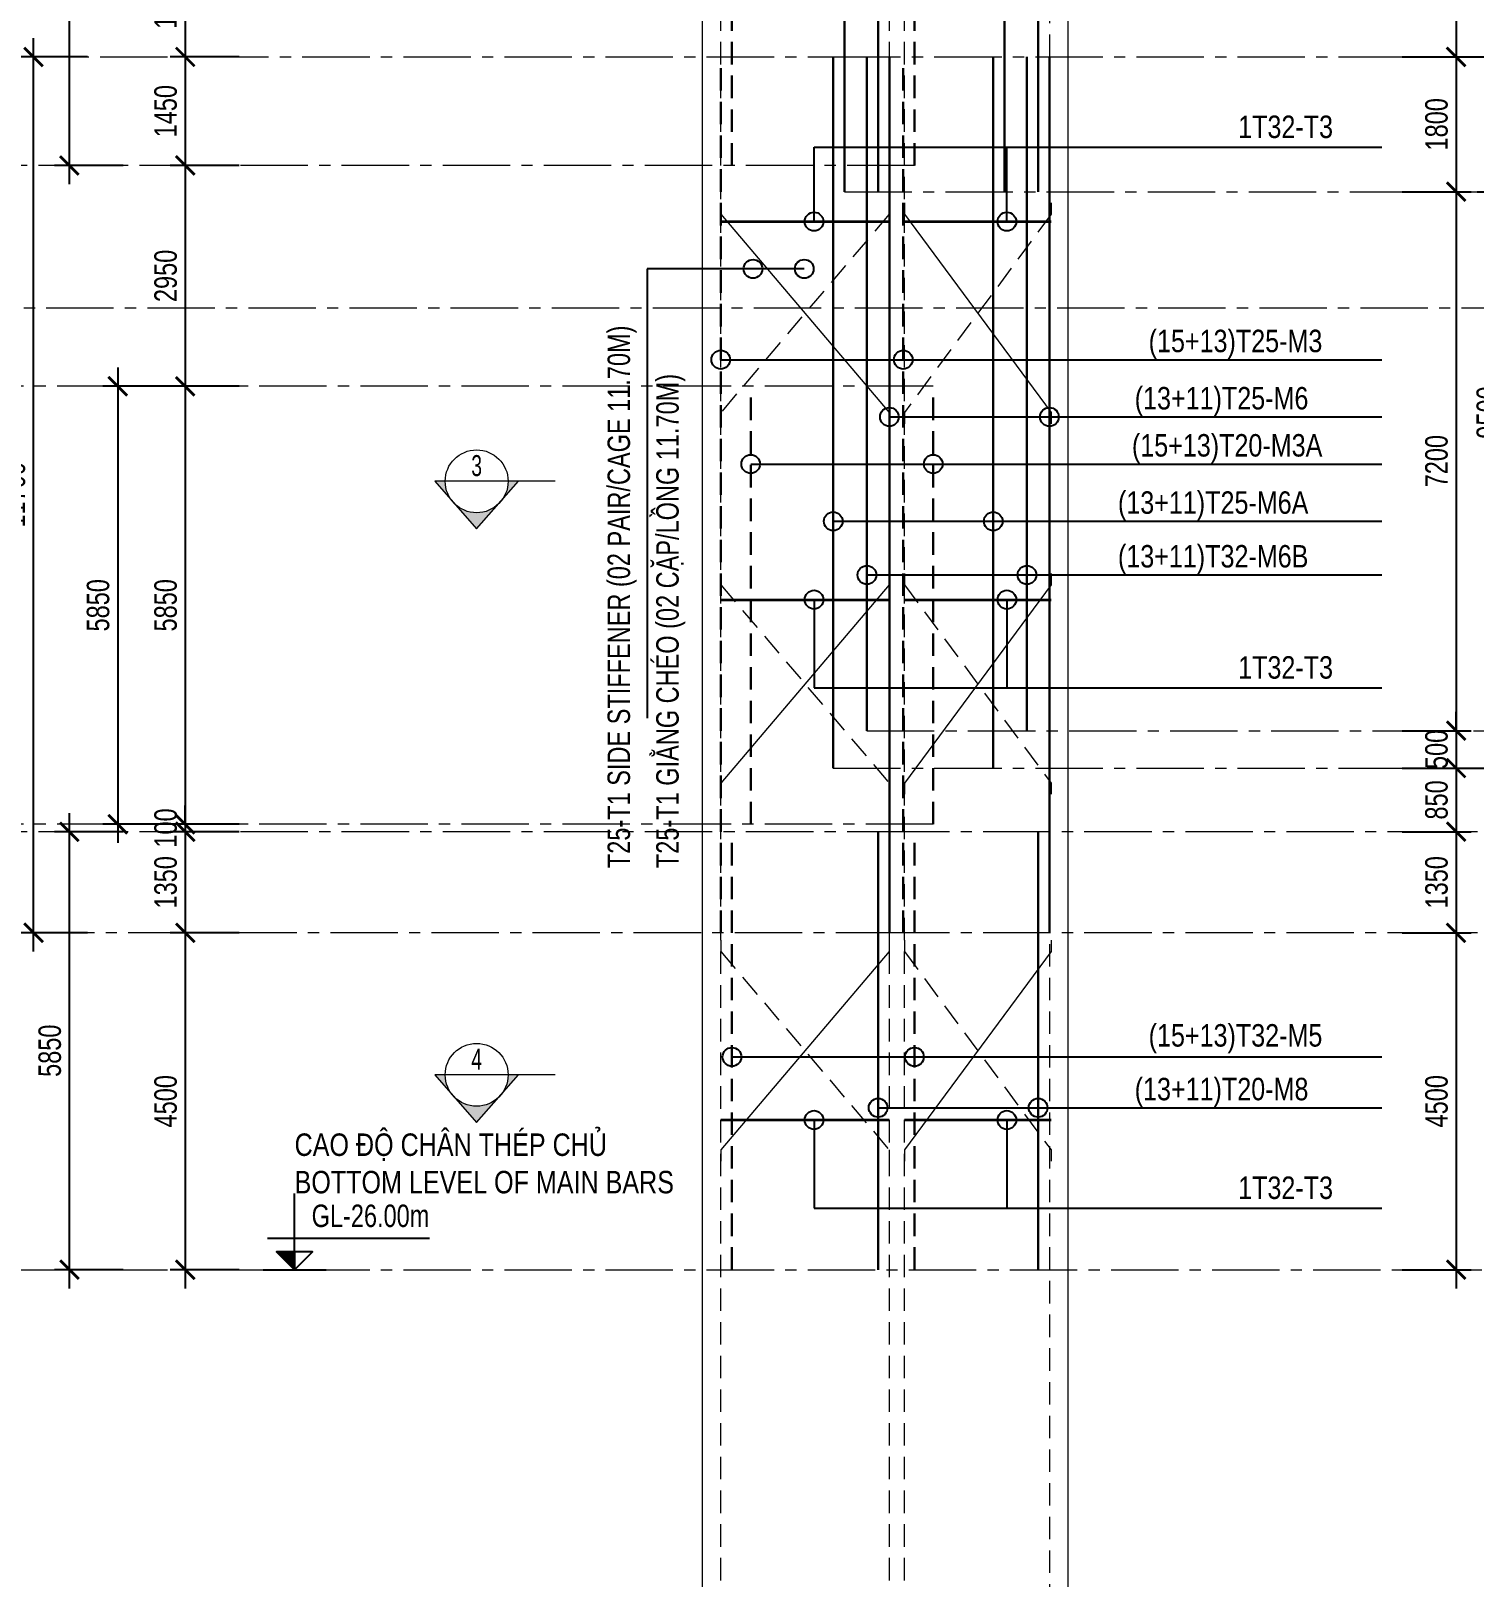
# Model space of a CAD drawing. Header units: millimetres. Extents: x 2611025 to 4139346, y -89870 to 101087.
# Drawn here: x 3934664 to 3953937, y -30106 to -9453 of the extents above; entities that cross this region are included whole.
import ezdxf
from ezdxf.enums import TextEntityAlignment as Align

# ---------------------------------------------------------------- set-up
doc = ezdxf.new("R2010")
doc.units = ezdxf.units.MM
doc.header["$LTSCALE"] = 1200
doc.header["$PDMODE"] = 35
for name, pattern in [('CENTER2', [1.125, 0.75, -0.125, 0.125, -0.125]), ('CONTINOUS', [0]), ('HIDDEN', [0.375, 0.25, -0.125])]:
    doc.linetypes.add(name, pattern=pattern)
for name, color, linetype, lineweight in [('1', 9, 'Continuous', 13), ('BOUND', 3, 'Continuous', 20), ('C1CO', 4, 'Continuous', 35), ('ENOTE', 2, 'Continuous', 15), ('Grid line', 160, 'CENTER2', 5), ('HIDE', 8, 'HIDDEN', 13), ('K-THUOC', 1, 'Continuous', 18), ('LEADER', 8, 'Continuous', 9), ('T1CO', 4, 'Continuous', 20), ('T1HI', 4, 'HIDDEN', 13), ('TCHI', 4, 'HIDDEN', 30), ('TEXTMA', 2, 'Continuous', 13), ('TEXTVN', 2, 'Continuous', 20)]:
    doc.layers.add(name, color=color, linetype=linetype, lineweight=lineweight)
for name, color, linetype in [('CDC.02.DIM', 1, 'Continuous'), ('CDC.06.TEXT', 2, 'Continuous'), ('CDC.10.HATCH', 251, 'Continuous')]:
    doc.layers.add(name, color=color, linetype=linetype)
doc.styles.add('DB_Arial', font='arial.ttf', dxfattribs={"width": 0.8})
doc.styles.add('SMTEXT', font='arial.ttf', dxfattribs={"width": 0.75})
doc.styles.add('TEXTVN', font='VHELVCN.TTF', dxfattribs={"width": 0.8})
doc.dimstyles.new('BSV1-100', dxfattribs={"dimtxt": 300, "dimasz": 250, "dimexe": 200, "dimexo": 0, "dimgap": 108, "dimtad": 1, "dimdec": 0, "dimdsep": 46, "dimtxsty": 'SMTEXT', "dimblk": 'ARCHTICK', "dimcen": 100, "dimdle": 250, "dimclrd": 256, "dimclre": 256, "dimclrt": 1, "dimadec": 0, "dimazin": 0, "dimtfac": 1, "dimtdec": 0, "dimtix": 1, "dimtmove": 2, "dimatfit": 3, "dimfxl": 720, "dimfxlon": 1, "dimtolj": 1, "dimtzin": 0, "dimarcsym": 0})
doc.dimstyles.new('BSV25', dxfattribs={"dimtxt": 300, "dimasz": 250, "dimexe": 200, "dimexo": 0, "dimgap": 108, "dimtad": 1, "dimdec": 0, "dimlfac": 0.25, "dimdsep": 46, "dimtxsty": 'SMTEXT', "dimblk": 'ARCHTICK', "dimcen": 100, "dimdle": 250, "dimclrd": 256, "dimclre": 256, "dimclrt": 2, "dimadec": 0, "dimazin": 0, "dimtfac": 1, "dimtdec": 0, "dimtix": 1, "dimtmove": 2, "dimatfit": 3, "dimfxl": 800, "dimfxlon": 1, "dimtolj": 1, "dimtzin": 0, "dimarcsym": 0})

# ---------------------------------------------------------------- blocks, each defined once
blk = doc.blocks.new('_ArchTick')
at = {"color": 0, "linetype": 'ByBlock', "const_width": 0.15}
blk.add_lwpolyline([(-0.5, -0.5), (0.5, 0.5)], dxfattribs=at)
blk = doc.blocks.new('*D1617')
at = {"layer": 'Defpoints', "color": 0, "transparency": 16777216}
for p in [(3934425, -11850), (3932888, -26000), (3936850, -26000)]:
    blk.add_point(p, dxfattribs=at)
at = {"layer": 'K-THUOC', "lineweight": -2, "transparency": 16777216}
for p, q in [((3932888, -11600), (3932888, -26250)), ((3933608, -11850), (3932688, -11850)), ((3933608, -26000), (3932688, -26000))]:
    blk.add_line(p, q, dxfattribs=at)
at = {"layer": 'K-THUOC', "lineweight": -2, "transparency": 16777216, "xscale": 250, "yscale": 250, "zscale": 250}
for p, rotation in [((3932888, -11850), 90), ((3932888, -26000), 270)]:
    blk.add_blockref('_ArchTick', p, dxfattribs=dict(at, rotation=rotation))
at = {"layer": 'K-THUOC', "color": 1, "transparency": 16777216, "char_height": 300, "attachment_point": 5, "rotation": 90, "style": 'SMTEXT'}
for s, insert in [('\\A1;T12a300-L1,L2,L3', (3933177, -18925)), ('\\A1;14150', (3932627, -18925))]:
    blk.add_mtext(s, dxfattribs=dict(at, insert=insert))
blk = doc.blocks.new('SIGSEC')
at = {"layer": '1', "lineweight": 9}
h = blk.add_hatch(color=256, dxfattribs=at)
h.dxf.hatch_style = 1
h.paths.add_polyline_path([(-420, 0), (-560, 0), (-315, -278, -0.182676)])
h = blk.add_hatch(color=256, dxfattribs=at)
h.dxf.hatch_style = 1
h.paths.add_polyline_path([(560, 0), (420, 0, -0.182676), (315, -278)])
h = blk.add_hatch(color=256, dxfattribs=at)
h.dxf.hatch_style = 1
h.paths.add_polyline_path([(315, -278, -0.451416), (-315, -278), (0, -635)])
at = {"layer": '1', "lineweight": 9, "elevation": 0}
blk.add_lwpolyline([(1050, 0), (-560, 0), (0, -635), (560, 0)], dxfattribs=at)
at = {"layer": '1', "lineweight": 9}
blk.add_circle((0, 0), 420, dxfattribs=at)
at = {"layer": 'BOUND', "lineweight": 9, "style": 'TEXTVN', "width": 0.8}
blk.add_attdef('SEC', text='', height=280, dxfattribs=at).set_placement((0, 210, 0), align=Align.MIDDLE_CENTER)
blk = doc.blocks.new('tag_cd')
at = {"layer": 'CDC.10.HATCH'}
blk.add_hatch(color=256, dxfattribs=at).paths.add_polyline_path([(180, 240), (420, 0), (420, 240)])
at = {"layer": 'CDC.02.DIM'}
for points in [[(420, 240), (420, 0), (660, 240), (180, 240), (420, 0), (420, 1020)], [(60, 420), (2220, 420)], [(0, 0), (840, 0)]]:
    blk.add_lwpolyline(points, dxfattribs=at)
at = {"layer": 'CDC.06.TEXT', "ltscale": 0.5, "style": 'SMTEXT', "width": 0.75}
blk.add_attdef('CD', text='', height=300, dxfattribs=at).set_placement((2220, 570), align=Align.RIGHT)
blk = doc.blocks.new('*D1620')
at = {"layer": 'Defpoints', "color": 0, "transparency": 16777216}
for p in [(3967042, -4850), (3931928, -9350), (3967042, -9350)]:
    blk.add_point(p, dxfattribs=at)
at = {"layer": 'K-THUOC', "lineweight": -2, "transparency": 16777216}
for p, q in [((3931928, -4600), (3931928, -9600)), ((3932648, -4850), (3931728, -4850)), ((3932648, -9350), (3931728, -9350))]:
    blk.add_line(p, q, dxfattribs=at)
at = {"layer": 'K-THUOC', "lineweight": -2, "transparency": 16777216, "xscale": 250, "yscale": 250, "zscale": 250}
for p, rotation in [((3931928, -4850), 90), ((3931928, -9350), 270)]:
    blk.add_blockref('_ArchTick', p, dxfattribs=dict(at, rotation=rotation))
at = {"layer": 'K-THUOC', "color": 1, "transparency": 16777216, "insert": (3931667, -7100), "char_height": 300, "attachment_point": 5, "rotation": 90, "style": 'SMTEXT'}
blk.add_mtext('\\A1;4500', dxfattribs=at)
blk = doc.blocks.new('*D1621')
at = {"layer": 'Defpoints', "color": 0, "transparency": 16777216}
for p in [(3967042, -9350), (3931928, -13150), (3967042, -13150)]:
    blk.add_point(p, dxfattribs=at)
at = {"layer": 'K-THUOC', "lineweight": -2, "transparency": 16777216}
for p, q in [((3931928, -9100), (3931928, -13400)), ((3932648, -9350), (3931728, -9350)), ((3932648, -13150), (3931728, -13150))]:
    blk.add_line(p, q, dxfattribs=at)
at = {"layer": 'K-THUOC', "lineweight": -2, "transparency": 16777216, "xscale": 250, "yscale": 250, "zscale": 250}
for p, rotation in [((3931928, -9350), 90), ((3931928, -13150), 270)]:
    blk.add_blockref('_ArchTick', p, dxfattribs=dict(at, rotation=rotation))
at = {"layer": 'K-THUOC', "color": 1, "transparency": 16777216, "insert": (3931667, -11250), "char_height": 300, "attachment_point": 5, "rotation": 90, "style": 'SMTEXT'}
blk.add_mtext('\\A1;3800', dxfattribs=at)
blk = doc.blocks.new('*D1581')
at = {"layer": 'Defpoints', "color": 0, "transparency": 16777216}
for p in [(3943469, -8351), (3936725, -9800), (3943469, -9800)]:
    blk.add_point(p, dxfattribs=at)
at = {"layer": 'K-THUOC', "lineweight": -2, "transparency": 16777216}
for p, q in [((3936725, -8101), (3936725, -10050)), ((3937445, -8351), (3936525, -8351)), ((3937445, -9800), (3936525, -9800))]:
    blk.add_line(p, q, dxfattribs=at)
at = {"layer": 'K-THUOC', "lineweight": -2, "transparency": 16777216, "xscale": 250, "yscale": 250, "zscale": 250}
for p, rotation in [((3936725, -8351), 90), ((3936725, -9800), 270)]:
    blk.add_blockref('_ArchTick', p, dxfattribs=dict(at, rotation=rotation))
at = {"layer": 'K-THUOC', "color": 1, "transparency": 16777216, "insert": (3936464, -9076), "char_height": 300, "attachment_point": 5, "rotation": 90, "style": 'SMTEXT'}
blk.add_mtext('\\A1;1450', dxfattribs=at)
blk = doc.blocks.new('*D1582')
at = {"layer": 'Defpoints', "color": 0, "transparency": 16777216}
for p in [(3943469, -9800), (3936725, -11250), (3943469, -11250)]:
    blk.add_point(p, dxfattribs=at)
at = {"layer": 'K-THUOC', "lineweight": -2, "transparency": 16777216}
for p, q in [((3936725, -9550), (3936725, -11500)), ((3937445, -9800), (3936525, -9800)), ((3937445, -11250), (3936525, -11250))]:
    blk.add_line(p, q, dxfattribs=at)
at = {"layer": 'K-THUOC', "lineweight": -2, "transparency": 16777216, "xscale": 250, "yscale": 250, "zscale": 250}
for p, rotation in [((3936725, -9800), 90), ((3936725, -11250), 270)]:
    blk.add_blockref('_ArchTick', p, dxfattribs=dict(at, rotation=rotation))
at = {"layer": 'K-THUOC', "color": 1, "transparency": 16777216, "insert": (3936464, -10525), "char_height": 300, "attachment_point": 5, "rotation": 90, "style": 'SMTEXT'}
blk.add_mtext('\\A1;1450', dxfattribs=at)
blk = doc.blocks.new('*D1583')
at = {"layer": 'Defpoints', "color": 0, "transparency": 16777216}
for p in [(3943469, -11250), (3936725, -14200), (3943469, -14200)]:
    blk.add_point(p, dxfattribs=at)
at = {"layer": 'K-THUOC', "lineweight": -2, "transparency": 16777216}
for p, q in [((3936725, -11000), (3936725, -14450)), ((3937445, -11250), (3936525, -11250)), ((3937445, -14200), (3936525, -14200))]:
    blk.add_line(p, q, dxfattribs=at)
at = {"layer": 'K-THUOC', "lineweight": -2, "transparency": 16777216, "xscale": 250, "yscale": 250, "zscale": 250}
for p, rotation in [((3936725, -11250), 90), ((3936725, -14200), 270)]:
    blk.add_blockref('_ArchTick', p, dxfattribs=dict(at, rotation=rotation))
at = {"layer": 'K-THUOC', "color": 1, "transparency": 16777216, "insert": (3936464, -12725), "char_height": 300, "attachment_point": 5, "rotation": 90, "style": 'SMTEXT'}
blk.add_mtext('\\A1;2950', dxfattribs=at)
blk = doc.blocks.new('*D1584')
at = {"layer": 'Defpoints', "color": 0, "transparency": 16777216}
for p in [(3943469, -14200), (3936725, -20050), (3943469, -20050)]:
    blk.add_point(p, dxfattribs=at)
at = {"layer": 'K-THUOC', "lineweight": -2, "transparency": 16777216}
for p, q in [((3936725, -13950), (3936725, -20300)), ((3937445, -14200), (3936525, -14200)), ((3937445, -20050), (3936525, -20050))]:
    blk.add_line(p, q, dxfattribs=at)
at = {"layer": 'K-THUOC', "lineweight": -2, "transparency": 16777216, "xscale": 250, "yscale": 250, "zscale": 250}
for p, rotation in [((3936725, -14200), 90), ((3936725, -20050), 270)]:
    blk.add_blockref('_ArchTick', p, dxfattribs=dict(at, rotation=rotation))
at = {"layer": 'K-THUOC', "color": 1, "transparency": 16777216, "insert": (3936464, -17125), "char_height": 300, "attachment_point": 5, "rotation": 90, "style": 'SMTEXT'}
blk.add_mtext('\\A1;5850', dxfattribs=at)
blk = doc.blocks.new('*D1585')
at = {"layer": 'Defpoints', "color": 0, "transparency": 16777216}
for p in [(3936725, -20150), (3943454, -20050), (3943454, -20150)]:
    blk.add_point(p, dxfattribs=at)
at = {"layer": 'K-THUOC', "lineweight": -2, "transparency": 16777216}
for p, q in [((3936725, -20050), (3936725, -19800)), ((3937445, -20050), (3936525, -20050)), ((3937445, -20150), (3936525, -20150)), ((3936725, -20050), (3936725, -20150)), ((3936725, -20150), (3936725, -20400))]:
    blk.add_line(p, q, dxfattribs=at)
at = {"layer": 'K-THUOC', "lineweight": -2, "transparency": 16777216, "xscale": 250, "yscale": 250, "zscale": 250}
for p, rotation in [((3936725, -20050), 270), ((3936725, -20150), 90)]:
    blk.add_blockref('_ArchTick', p, dxfattribs=dict(at, rotation=rotation))
at = {"layer": 'K-THUOC', "color": 1, "transparency": 16777216, "insert": (3936464, -20100), "char_height": 300, "attachment_point": 5, "rotation": 90, "style": 'SMTEXT'}
blk.add_mtext('\\A1;100', dxfattribs=at)
blk = doc.blocks.new('*D1586')
at = {"layer": 'Defpoints', "color": 0, "transparency": 16777216}
for p in [(3943469, -20150), (3936725, -21500), (3943469, -21500)]:
    blk.add_point(p, dxfattribs=at)
at = {"layer": 'K-THUOC', "lineweight": -2, "transparency": 16777216}
for p, q in [((3936725, -19900), (3936725, -21750)), ((3937445, -20150), (3936525, -20150)), ((3937445, -21500), (3936525, -21500))]:
    blk.add_line(p, q, dxfattribs=at)
at = {"layer": 'K-THUOC', "lineweight": -2, "transparency": 16777216, "xscale": 250, "yscale": 250, "zscale": 250}
for p, rotation in [((3936725, -20150), 90), ((3936725, -21500), 270)]:
    blk.add_blockref('_ArchTick', p, dxfattribs=dict(at, rotation=rotation))
at = {"layer": 'K-THUOC', "color": 1, "transparency": 16777216, "insert": (3936464, -20825), "char_height": 300, "attachment_point": 5, "rotation": 90, "style": 'SMTEXT'}
blk.add_mtext('\\A1;1350', dxfattribs=at)
blk = doc.blocks.new('*D1587')
at = {"layer": 'Defpoints', "color": 0, "transparency": 16777216}
for p in [(3943469, -21500), (3936725, -26000), (3943469, -26000)]:
    blk.add_point(p, dxfattribs=at)
at = {"layer": 'K-THUOC', "lineweight": -2, "transparency": 16777216}
for p, q in [((3936725, -21250), (3936725, -26250)), ((3937445, -21500), (3936525, -21500)), ((3937445, -26000), (3936525, -26000))]:
    blk.add_line(p, q, dxfattribs=at)
at = {"layer": 'K-THUOC', "lineweight": -2, "transparency": 16777216, "xscale": 250, "yscale": 250, "zscale": 250}
for p, rotation in [((3936725, -21500), 90), ((3936725, -26000), 270)]:
    blk.add_blockref('_ArchTick', p, dxfattribs=dict(at, rotation=rotation))
at = {"layer": 'K-THUOC', "color": 1, "transparency": 16777216, "insert": (3936464, -23750), "char_height": 300, "attachment_point": 5, "rotation": 90, "style": 'SMTEXT'}
blk.add_mtext('\\A1;4500', dxfattribs=at)
blk = doc.blocks.new('*D1588')
at = {"layer": 'Defpoints', "color": 0, "transparency": 16777216}
for p in [(3935178, -20150), (3943869, -20150), (3943869, -26000)]:
    blk.add_point(p, dxfattribs=at)
at = {"layer": 'K-THUOC', "lineweight": -2, "transparency": 16777216}
for p, q in [((3935178, -26250), (3935178, -19900)), ((3935898, -20150), (3934978, -20150)), ((3935898, -26000), (3934978, -26000))]:
    blk.add_line(p, q, dxfattribs=at)
at = {"layer": 'K-THUOC', "lineweight": -2, "transparency": 16777216, "xscale": 250, "yscale": 250, "zscale": 250}
for p, rotation in [((3935178, -20150), 90), ((3935178, -26000), 270)]:
    blk.add_blockref('_ArchTick', p, dxfattribs=dict(at, rotation=rotation))
at = {"layer": 'K-THUOC', "color": 1, "transparency": 16777216, "insert": (3934917, -23075), "char_height": 300, "attachment_point": 5, "rotation": 90, "style": 'SMTEXT'}
blk.add_mtext('\\A1;5850', dxfattribs=at)
blk = doc.blocks.new('*D1589')
at = {"layer": 'Defpoints', "color": 0, "transparency": 16777216}
for p in [(3934699, -9800), (3943719, -9800), (3943719, -21500)]:
    blk.add_point(p, dxfattribs=at)
at = {"layer": 'K-THUOC', "lineweight": -2, "transparency": 16777216}
for p, q in [((3934699, -21750), (3934699, -9550)), ((3935419, -9800), (3934499, -9800)), ((3935419, -21500), (3934499, -21500))]:
    blk.add_line(p, q, dxfattribs=at)
at = {"layer": 'K-THUOC', "lineweight": -2, "transparency": 16777216, "xscale": 250, "yscale": 250, "zscale": 250}
for p, rotation in [((3934699, -9800), 90), ((3934699, -21500), 270)]:
    blk.add_blockref('_ArchTick', p, dxfattribs=dict(at, rotation=rotation))
at = {"layer": 'K-THUOC', "color": 1, "transparency": 16777216, "insert": (3934438, -15650), "char_height": 300, "attachment_point": 5, "rotation": 90, "style": 'SMTEXT'}
blk.add_mtext('\\A1;11700', dxfattribs=at)
blk = doc.blocks.new('*D1590')
at = {"layer": 'Defpoints', "color": 0, "transparency": 16777216}
for p in [(3935178, -500), (3943869, -500), (3943869, -11250)]:
    blk.add_point(p, dxfattribs=at)
at = {"layer": 'K-THUOC', "lineweight": -2, "transparency": 16777216}
for p, q in [((3935178, -11500), (3935178, -250)), ((3935898, -500), (3934978, -500)), ((3935898, -11250), (3934978, -11250))]:
    blk.add_line(p, q, dxfattribs=at)
at = {"layer": 'K-THUOC', "lineweight": -2, "transparency": 16777216, "xscale": 250, "yscale": 250, "zscale": 250}
for p, rotation in [((3935178, -500), 90), ((3935178, -11250), 270)]:
    blk.add_blockref('_ArchTick', p, dxfattribs=dict(at, rotation=rotation))
at = {"layer": 'K-THUOC', "color": 1, "transparency": 16777216, "insert": (3934917, -5875), "char_height": 300, "attachment_point": 5, "rotation": 90, "style": 'SMTEXT'}
blk.add_mtext('\\A1;10750', dxfattribs=at)
blk = doc.blocks.new('*D1592')
at = {"layer": 'Defpoints', "color": 0, "transparency": 16777216}
for p in [(3944119, -14200), (3935823, -20050), (3944119, -20050)]:
    blk.add_point(p, dxfattribs=at)
at = {"layer": 'K-THUOC', "lineweight": -2, "transparency": 16777216}
for p, q in [((3935823, -13950), (3935823, -20300)), ((3936543, -14200), (3935623, -14200)), ((3936543, -20050), (3935623, -20050))]:
    blk.add_line(p, q, dxfattribs=at)
at = {"layer": 'K-THUOC', "lineweight": -2, "transparency": 16777216, "xscale": 250, "yscale": 250, "zscale": 250}
for p, rotation in [((3935823, -14200), 90), ((3935823, -20050), 270)]:
    blk.add_blockref('_ArchTick', p, dxfattribs=dict(at, rotation=rotation))
at = {"layer": 'K-THUOC', "color": 1, "transparency": 16777216, "insert": (3935562, -17125), "char_height": 300, "attachment_point": 5, "rotation": 90, "style": 'SMTEXT'}
blk.add_mtext('\\A1;5850', dxfattribs=at)
blk = doc.blocks.new('*D1597')
at = {"layer": 'Defpoints', "color": 0, "transparency": 16777216}
for p in [(3949390, -5750), (3949390, -9800), (3953697, -9800)]:
    blk.add_point(p, dxfattribs=at)
at = {"layer": 'K-THUOC', "lineweight": -2, "transparency": 16777216}
for p, q in [((3953697, -5500), (3953697, -10050)), ((3952977, -5750), (3953897, -5750)), ((3952977, -9800), (3953897, -9800))]:
    blk.add_line(p, q, dxfattribs=at)
at = {"layer": 'K-THUOC', "lineweight": -2, "transparency": 16777216, "xscale": 250, "yscale": 250, "zscale": 250}
for p, rotation in [((3953697, -5750), 90), ((3953697, -9800), 270)]:
    blk.add_blockref('_ArchTick', p, dxfattribs=dict(at, rotation=rotation))
at = {"layer": 'K-THUOC', "color": 1, "transparency": 16777216, "insert": (3953436, -7775), "char_height": 300, "attachment_point": 5, "rotation": 90, "style": 'SMTEXT'}
blk.add_mtext('\\A1;4050', dxfattribs=at)
blk = doc.blocks.new('*D1598')
at = {"layer": 'Defpoints', "color": 0, "transparency": 16777216}
for p in [(3949390, -9800), (3949390, -11600), (3953697, -11600)]:
    blk.add_point(p, dxfattribs=at)
at = {"layer": 'K-THUOC', "lineweight": -2, "transparency": 16777216}
for p, q in [((3953697, -9550), (3953697, -11850)), ((3952977, -9800), (3953897, -9800)), ((3952977, -11600), (3953897, -11600))]:
    blk.add_line(p, q, dxfattribs=at)
at = {"layer": 'K-THUOC', "lineweight": -2, "transparency": 16777216, "xscale": 250, "yscale": 250, "zscale": 250}
for p, rotation in [((3953697, -9800), 90), ((3953697, -11600), 270)]:
    blk.add_blockref('_ArchTick', p, dxfattribs=dict(at, rotation=rotation))
at = {"layer": 'K-THUOC', "color": 1, "transparency": 16777216, "insert": (3953436, -10700), "char_height": 300, "attachment_point": 5, "rotation": 90, "style": 'SMTEXT'}
blk.add_mtext('\\A1;1800', dxfattribs=at)
blk = doc.blocks.new('*D1599')
at = {"layer": 'Defpoints', "color": 0, "transparency": 16777216}
for p in [(3949390, -11600), (3949390, -18800), (3953697, -18800)]:
    blk.add_point(p, dxfattribs=at)
at = {"layer": 'K-THUOC', "lineweight": -2, "transparency": 16777216}
for p, q in [((3953697, -11350), (3953697, -19050)), ((3952977, -11600), (3953897, -11600)), ((3952977, -18800), (3953897, -18800))]:
    blk.add_line(p, q, dxfattribs=at)
at = {"layer": 'K-THUOC', "lineweight": -2, "transparency": 16777216, "xscale": 250, "yscale": 250, "zscale": 250}
for p, rotation in [((3953697, -11600), 90), ((3953697, -18800), 270)]:
    blk.add_blockref('_ArchTick', p, dxfattribs=dict(at, rotation=rotation))
at = {"layer": 'K-THUOC', "color": 1, "transparency": 16777216, "insert": (3953436, -15200), "char_height": 300, "attachment_point": 5, "rotation": 90, "style": 'SMTEXT'}
blk.add_mtext('\\A1;7200', dxfattribs=at)
blk = doc.blocks.new('*D1600')
at = {"layer": 'Defpoints', "color": 0, "transparency": 16777216}
for p in [(3949390, -19300), (3949390, -20150), (3953697, -20150)]:
    blk.add_point(p, dxfattribs=at)
at = {"layer": 'K-THUOC', "lineweight": -2, "transparency": 16777216}
for p, q in [((3953697, -19050), (3953697, -20400)), ((3952977, -19300), (3953897, -19300)), ((3952977, -20150), (3953897, -20150))]:
    blk.add_line(p, q, dxfattribs=at)
at = {"layer": 'K-THUOC', "lineweight": -2, "transparency": 16777216, "xscale": 250, "yscale": 250, "zscale": 250}
for p, rotation in [((3953697, -19300), 90), ((3953697, -20150), 270)]:
    blk.add_blockref('_ArchTick', p, dxfattribs=dict(at, rotation=rotation))
at = {"layer": 'K-THUOC', "color": 1, "transparency": 16777216, "insert": (3953436, -19725), "char_height": 300, "attachment_point": 5, "rotation": 90, "style": 'SMTEXT'}
blk.add_mtext('\\A1;850', dxfattribs=at)
blk = doc.blocks.new('*D1601')
at = {"layer": 'Defpoints', "color": 0, "transparency": 16777216}
for p in [(3949390, -20150), (3949390, -21500), (3953697, -21500)]:
    blk.add_point(p, dxfattribs=at)
at = {"layer": 'K-THUOC', "lineweight": -2, "transparency": 16777216}
for p, q in [((3953697, -19900), (3953697, -21750)), ((3952977, -20150), (3953897, -20150)), ((3952977, -21500), (3953897, -21500))]:
    blk.add_line(p, q, dxfattribs=at)
at = {"layer": 'K-THUOC', "lineweight": -2, "transparency": 16777216, "xscale": 250, "yscale": 250, "zscale": 250}
for p, rotation in [((3953697, -20150), 90), ((3953697, -21500), 270)]:
    blk.add_blockref('_ArchTick', p, dxfattribs=dict(at, rotation=rotation))
at = {"layer": 'K-THUOC', "color": 1, "transparency": 16777216, "insert": (3953436, -20825), "char_height": 300, "attachment_point": 5, "rotation": 90, "style": 'SMTEXT'}
blk.add_mtext('\\A1;1350', dxfattribs=at)
blk = doc.blocks.new('*D1602')
at = {"layer": 'Defpoints', "color": 0, "transparency": 16777216}
for p in [(3949390, -21500), (3949390, -26000), (3953697, -26000)]:
    blk.add_point(p, dxfattribs=at)
at = {"layer": 'K-THUOC', "lineweight": -2, "transparency": 16777216}
for p, q in [((3953697, -21250), (3953697, -26250)), ((3952977, -21500), (3953897, -21500)), ((3952977, -26000), (3953897, -26000))]:
    blk.add_line(p, q, dxfattribs=at)
at = {"layer": 'K-THUOC', "lineweight": -2, "transparency": 16777216, "xscale": 250, "yscale": 250, "zscale": 250}
for p, rotation in [((3953697, -21500), 90), ((3953697, -26000), 270)]:
    blk.add_blockref('_ArchTick', p, dxfattribs=dict(at, rotation=rotation))
at = {"layer": 'K-THUOC', "color": 1, "transparency": 16777216, "insert": (3953436, -23750), "char_height": 300, "attachment_point": 5, "rotation": 90, "style": 'SMTEXT'}
blk.add_mtext('\\A1;4500', dxfattribs=at)
blk = doc.blocks.new('*D1603')
at = {"layer": 'Defpoints', "color": 0, "transparency": 16777216}
for p in [(3949240, -20150), (3955798, -20150), (3949240, -26000)]:
    blk.add_point(p, dxfattribs=at)
at = {"layer": 'K-THUOC', "lineweight": -2, "transparency": 16777216}
for p, q in [((3955798, -26250), (3955798, -19900)), ((3955078, -20150), (3955998, -20150)), ((3955078, -26000), (3955998, -26000))]:
    blk.add_line(p, q, dxfattribs=at)
at = {"layer": 'K-THUOC', "lineweight": -2, "transparency": 16777216, "xscale": 250, "yscale": 250, "zscale": 250}
for p, rotation in [((3955798, -20150), 90), ((3955798, -26000), 270)]:
    blk.add_blockref('_ArchTick', p, dxfattribs=dict(at, rotation=rotation))
at = {"layer": 'K-THUOC', "color": 1, "transparency": 16777216, "insert": (3955537, -23075), "char_height": 300, "attachment_point": 5, "rotation": 90, "style": 'SMTEXT'}
blk.add_mtext('\\A1;5850', dxfattribs=at)
blk = doc.blocks.new('*D1604')
at = {"layer": 'Defpoints', "color": 0, "transparency": 16777216}
for p in [(3949390, -9800), (3956304, -9800), (3949390, -21500)]:
    blk.add_point(p, dxfattribs=at)
at = {"layer": 'K-THUOC', "lineweight": -2, "transparency": 16777216}
for p, q in [((3956304, -21750), (3956304, -9550)), ((3955584, -9800), (3956504, -9800)), ((3955584, -21500), (3956504, -21500))]:
    blk.add_line(p, q, dxfattribs=at)
at = {"layer": 'K-THUOC', "lineweight": -2, "transparency": 16777216, "xscale": 250, "yscale": 250, "zscale": 250}
for p, rotation in [((3956304, -9800), 90), ((3956304, -21500), 270)]:
    blk.add_blockref('_ArchTick', p, dxfattribs=dict(at, rotation=rotation))
at = {"layer": 'K-THUOC', "color": 1, "transparency": 16777216, "insert": (3956043, -15650), "char_height": 300, "attachment_point": 5, "rotation": 90, "style": 'SMTEXT'}
blk.add_mtext('\\A1;11700', dxfattribs=at)
blk = doc.blocks.new('*D1605')
at = {"layer": 'Defpoints', "color": 0, "transparency": 16777216}
for p in [(3949240, -2600), (3949240, -11600), (3955798, -11600)]:
    blk.add_point(p, dxfattribs=at)
at = {"layer": 'K-THUOC', "lineweight": -2, "transparency": 16777216}
for p, q in [((3955798, -2350), (3955798, -11850)), ((3955078, -2600), (3955998, -2600)), ((3955078, -11600), (3955998, -11600))]:
    blk.add_line(p, q, dxfattribs=at)
at = {"layer": 'K-THUOC', "lineweight": -2, "transparency": 16777216, "xscale": 250, "yscale": 250, "zscale": 250}
for p, rotation in [((3955798, -2600), 90), ((3955798, -11600), 270)]:
    blk.add_blockref('_ArchTick', p, dxfattribs=dict(at, rotation=rotation))
at = {"layer": 'K-THUOC', "color": 1, "transparency": 16777216, "insert": (3955537, -7100), "char_height": 300, "attachment_point": 5, "rotation": 90, "style": 'SMTEXT'}
blk.add_mtext('\\A1;9000', dxfattribs=at)
blk = doc.blocks.new('*D1607')
at = {"layer": 'Defpoints', "color": 0, "transparency": 16777216}
for p in [(3948790, -5750), (3948790, -11600), (3954696, -11600)]:
    blk.add_point(p, dxfattribs=at)
at = {"layer": 'K-THUOC', "lineweight": -2, "transparency": 16777216}
for p, q in [((3954696, -5500), (3954696, -11850)), ((3953976, -5750), (3954896, -5750)), ((3953976, -11600), (3954896, -11600))]:
    blk.add_line(p, q, dxfattribs=at)
at = {"layer": 'K-THUOC', "lineweight": -2, "transparency": 16777216, "xscale": 250, "yscale": 250, "zscale": 250}
for p, rotation in [((3954696, -5750), 90), ((3954696, -11600), 270)]:
    blk.add_blockref('_ArchTick', p, dxfattribs=dict(at, rotation=rotation))
at = {"layer": 'K-THUOC', "color": 1, "transparency": 16777216, "insert": (3954434, -8675), "char_height": 300, "attachment_point": 5, "rotation": 90, "style": 'SMTEXT'}
blk.add_mtext('\\A1;5850', dxfattribs=at)
blk = doc.blocks.new('*D1608')
at = {"layer": 'Defpoints', "color": 0, "transparency": 16777216}
for p in [(3948640, -9800), (3948640, -18800), (3955322, -18800)]:
    blk.add_point(p, dxfattribs=at)
at = {"layer": 'K-THUOC', "lineweight": -2, "transparency": 16777216}
for p, q in [((3955322, -9550), (3955322, -19050)), ((3954602, -9800), (3955522, -9800)), ((3954602, -18800), (3955522, -18800))]:
    blk.add_line(p, q, dxfattribs=at)
at = {"layer": 'K-THUOC', "lineweight": -2, "transparency": 16777216, "xscale": 250, "yscale": 250, "zscale": 250}
for p, rotation in [((3955322, -9800), 90), ((3955322, -18800), 270)]:
    blk.add_blockref('_ArchTick', p, dxfattribs=dict(at, rotation=rotation))
at = {"layer": 'K-THUOC', "color": 1, "transparency": 16777216, "insert": (3955061, -14300), "char_height": 300, "attachment_point": 5, "rotation": 90, "style": 'SMTEXT'}
blk.add_mtext('\\A1;9000', dxfattribs=at)
blk = doc.blocks.new('*D1609')
at = {"layer": 'Defpoints', "color": 0, "transparency": 16777216}
for p in [(3949090, -9800), (3949090, -19300), (3954383, -19300)]:
    blk.add_point(p, dxfattribs=at)
at = {"layer": 'K-THUOC', "lineweight": -2, "transparency": 16777216}
for p, q in [((3954383, -9550), (3954383, -19550)), ((3953663, -9800), (3954583, -9800)), ((3953663, -19300), (3954583, -19300))]:
    blk.add_line(p, q, dxfattribs=at)
at = {"layer": 'K-THUOC', "lineweight": -2, "transparency": 16777216, "xscale": 250, "yscale": 250, "zscale": 250}
for p, rotation in [((3954383, -9800), 90), ((3954383, -19300), 270)]:
    blk.add_blockref('_ArchTick', p, dxfattribs=dict(at, rotation=rotation))
at = {"layer": 'K-THUOC', "color": 1, "transparency": 16777216, "insert": (3954121, -14550), "char_height": 300, "attachment_point": 5, "rotation": 90, "style": 'SMTEXT'}
blk.add_mtext('\\A1;9500', dxfattribs=at)
blk = doc.blocks.new('*D1610')
at = {"layer": 'Defpoints', "color": 0, "transparency": 16777216}
for p in [(3950821, -18800), (3950821, -19300), (3953697, -19300)]:
    blk.add_point(p, dxfattribs=at)
at = {"layer": 'K-THUOC', "lineweight": -2, "transparency": 16777216}
for p, q in [((3953697, -18800), (3953697, -18550)), ((3952977, -18800), (3953897, -18800)), ((3953697, -18800), (3953697, -19300)), ((3952977, -19300), (3953897, -19300)), ((3953697, -19300), (3953697, -19550))]:
    blk.add_line(p, q, dxfattribs=at)
at = {"layer": 'K-THUOC', "lineweight": -2, "transparency": 16777216, "xscale": 250, "yscale": 250, "zscale": 250}
for p, rotation in [((3953697, -18800), 270), ((3953697, -19300), 90)]:
    blk.add_blockref('_ArchTick', p, dxfattribs=dict(at, rotation=rotation))
at = {"layer": 'K-THUOC', "color": 1, "transparency": 16777216, "insert": (3953436, -19050), "char_height": 300, "attachment_point": 5, "rotation": 90, "style": 'SMTEXT'}
blk.add_mtext('\\A1;500', dxfattribs=at)

msp = doc.modelspace()

# ---------------------------------------------------------------- linework, layer by layer
at = {"layer": 'BOUND'}
msp.add_lwpolyline([(3943626.4, -45000), (3948515.4, -45000), (3948515.4, -1500), (3943626.4, -1500)], close=True, dxfattribs=at)
at = {"layer": 'C1CO'}
for p, q in [((3943876.4, -12000), (3946126.4, -12000)), ((3946328.4, -12000), (3948288.4, -12000)), ((3943876.4, -17050), (3946126.4, -17050)), ((3946328.4, -17050), (3948288.4, -17050)), ((3943876.4, -24000), (3946126.4, -24000)), ((3946328.4, -24000), (3948288.4, -24000))]:
    msp.add_line(p, q, dxfattribs=at)
at = {"layer": 'Grid line'}
for p, q in [((3932888.4, -9800.3), (3946313.4, -9800.3)), ((3945378.4, -9800.3), (3959081.5, -9800.3)), ((3946463.4, -11250.3), (3932888.4, -11250.3)), ((3945528.4, -11600.3), (3959081.5, -11600.3)), ((3946713.4, -14200), (3932888.4, -14200)), ((3945828.4, -18800), (3959081.5, -18800)), ((3945378.4, -19300), (3959081.5, -19300)), ((3946713.4, -20050), (3932888.4, -20050)), ((3946463.4, -20150), (3932888.4, -20150)), ((3959081.5, -20150), (3945978.4, -20150)), ((3946313.4, -21500), (3932888.4, -21500)), ((3959081.5, -21500), (3946128.4, -21500)), ((3932888.4, -26000), (3959081.5, -26000))]:
    msp.add_line(p, q, dxfattribs=at)
at = {"layer": 'Grid line', "color": 2}
msp.add_line((3928119.1, -13150), (3959081.5, -13150), dxfattribs=at)
at = {"layer": 'HIDE'}
for p, q in [((3943876.4, -45000), (3943876.4, -500)), ((3946128.4, -45000), (3946128.4, -500)), ((3946328.4, -45000), (3946328.4, -500)), ((3948265.4, -500), (3948265.4, -45000))]:
    msp.add_line(p, q, dxfattribs=at)
at = {"layer": 'T1CO'}
for points in [[(3943876.4, -11750.3), (3943876.4, -11900.3), (3946126.4, -14550.3), (3946126.4, -14700.3)], [(3946328.4, -11750.3), (3946328.4, -11900.3), (3948288.4, -14550.3), (3948288.4, -14700.3)], [(3946126.4, -16700), (3946126.4, -16850), (3943876.4, -19500), (3943876.4, -19650)], [(3948288.4, -16700), (3948288.4, -16850), (3946328.4, -19500), (3946328.4, -19650)], [(3946126.4, -21600), (3946126.4, -21750), (3943876.4, -24400), (3943876.4, -24550)], [(3948288.4, -21600), (3948288.4, -21750), (3946328.4, -24400), (3946328.4, -24550)]]:
    msp.add_lwpolyline(points, dxfattribs=at)
at = {"layer": 'T1HI'}
for points in [[(3946126.4, -11750.3), (3946126.4, -11900.3), (3943876.4, -14550.3), (3943876.4, -14700.3)], [(3948288.4, -11750.3), (3948288.4, -11900.3), (3946328.4, -14550.3), (3946328.4, -14700.3)], [(3943876.4, -16700), (3943876.4, -16850), (3946126.4, -19500), (3946126.4, -19650)], [(3946328.4, -16700), (3946328.4, -16850), (3948288.4, -19500), (3948288.4, -19650)], [(3943876.4, -21600), (3943876.4, -21750), (3946126.4, -24400), (3946126.4, -24550)], [(3946328.4, -21600), (3946328.4, -21750), (3948288.4, -24400), (3948288.4, -24550)]]:
    msp.add_lwpolyline(points, dxfattribs=at)
at = {"layer": 'TCHI', "linetype": 'HIDDEN'}
for points in [[(3944026.4, -11250.3), (3944026.4, -500)], [(3946463.4, -11250.3), (3946463.4, -500)], [(3943876.4, -21500), (3943876.4, -9800)], [(3946313.4, -21500), (3946313.4, -9800)], [(3944276.4, -20050), (3944276.4, -14200)], [(3946713.4, -20050), (3946713.4, -14200)], [(3944026.4, -26000), (3944026.4, -20150)], [(3946463.4, -26000), (3946463.4, -20150)]]:
    msp.add_lwpolyline(points, dxfattribs=at)
at = {"layer": 'TCHI', "linetype": 'CONTINOUS'}
for points in [[(3945978.4, -11600.3), (3945978.4, -2600.3)], [(3948115.4, -11600.3), (3948115.4, -2600.3)], [(3945828.4, -18800), (3945828.4, -9800.3)], [(3946128.4, -21500), (3946128.4, -9800.3)], [(3947965.4, -18800), (3947965.4, -9800.3)], [(3948265.4, -21500), (3948265.4, -9800.3)], [(3945978.4, -26000), (3945978.4, -20150)], [(3948115.4, -26000), (3948115.4, -20150)]]:
    msp.add_lwpolyline(points, dxfattribs=at)
at = {"layer": 'TCHI', "color": 6, "linetype": 'CONTINOUS'}
for points in [[(3945528.4, -11600.3), (3945528.4, -5750.3)], [(3947665.4, -11600.3), (3947665.4, -5750.3)], [(3945378.4, -19300), (3945378.4, -9800.3)], [(3947515.4, -19300), (3947515.4, -9800.3)]]:
    msp.add_lwpolyline(points, dxfattribs=at)

# ---------------------------------------------------------------- block references
at = {"layer": '1', "lineweight": 20}
for p, values in [((3940616.6, -15469), {'SEC': '3'}), ((3940616.6, -23397.2, 0), {'SEC': '4'})]:
    msp.add_blockref('SIGSEC', p, dxfattribs=at).add_auto_attribs(values)
at = {"layer": 'ENOTE'}
msp.add_blockref('tag_cd', (3937765, -26000), dxfattribs=at).add_auto_attribs({'CD': 'GL-26.00m'})

# ---------------------------------------------------------------- texts
at = {"layer": 'TEXTMA', "style": 'DB_Arial', "width": 0.8}
for s, p in [('1T32-T3', (3952053.1, -10883.5)), ('(15+13)T25-M3', (3951910.8, -13744.1)), ('(13+11)T25-M6', (3951724.4, -14508.8)), ('(15+13)T20-M3A', (3951910.8, -15138.2)), ('(13+11)T25-M6A', (3951724.4, -15902.9)), ('(13+11)T32-M6B', (3951724.4, -16620)), ('1T32-T3', (3952053.1, -18104.9)), ('(15+13)T32-M5', (3951910.8, -23019.7)), ('(13+11)T20-M8', (3951724.4, -23736.8)), ('1T32-T3', (3952053.1, -25054.9))]:
    msp.add_text(s, height=300, rotation=360, dxfattribs=at).set_placement(p, align=Align.RIGHT)
at = {"layer": 'TEXTVN', "lineweight": 20, "style": 'SMTEXT', "width": 0.75}
for s, p in [('T25-T1 SIDE STIFFENER (02 PAIR/CAGE 11.70M)', (3942664.9, -20635.9)), ('T25-T1 GIẰNG CHÉO (02 CẶP/LỒNG 11.70M)', (3943314.9, -20635.9))]:
    msp.add_text(s, height=300, rotation=90, dxfattribs=at).set_placement(p)
at = {"layer": 'TEXTVN', "style": 'DB_Arial', "width": 0.8}
for s, p in [('CAO ĐỘ CHÂN THÉP CHỦ', (3938185, -24480)), ('BOTTOM LEVEL OF MAIN BARS', (3938185, -24980))]:
    msp.add_text(s, height=300, dxfattribs=at).set_placement(p)

# ---------------------------------------------------------------- dimensions: what is measured, and where the dimension line sits
at = {"layer": 'K-THUOC'}
for base, p1, p2, picture, middle in [((3935178.1, -500), (3943869.4, -11250.3), (3943869.4, -500), '*D1590', (3934916.9, -5875.2)), ((3955798.2, -11600.3), (3949240, -2600.3), (3949240, -11600.3), '*D1605', (3955537, -7100.3)), ((3931928.4, -9350), (3967041.6, -4850), (3967041.6, -9350), '*D1620', (3931667.3, -7100)), ((3954695.6, -11600.3), (3948790, -5750.3), (3948790, -11600.3), '*D1607', (3954434.5, -8675.3)), ((3953697, -9800.3), (3949390, -5750.3), (3949390, -9800.3), '*D1597', (3953435.8, -7775.3)), ((3936725.1, -9800.3), (3943469.4, -8350.7), (3943469.4, -9800.3), '*D1581', (3936463.9, -9075.5)), ((3931928.4, -13150), (3967041.6, -9350), (3967041.6, -13150), '*D1621', (3931667.1, -11250)), ((3934699.2, -9800.3), (3943719.4, -21500), (3943719.4, -9800.3), '*D1589', (3934438.1, -15650.2)), ((3936725.1, -11250.3), (3943469.4, -9800.3), (3943469.4, -11250.3), '*D1582', (3936463.9, -10525.3)), ((3955322.1, -18800), (3948640, -9800.3), (3948640, -18800), '*D1608', (3955060.9, -14300.2)), ((3954382.6, -19300), (3949090, -9800.3), (3949090, -19300), '*D1609', (3954121.4, -14550.2)), ((3953697, -11600.3), (3949390, -9800.3), (3949390, -11600.3), '*D1598', (3953435.8, -10700.3)), ((3956303.9, -9800.3), (3949390, -21500), (3949390, -9800.3), '*D1604', (3956042.7, -15650.2)), ((3936725.1, -14200), (3943469.4, -11250.3), (3943469.4, -14200), '*D1583', (3936463.9, -12725.2)), ((3953697, -18800), (3949390, -11600.3), (3949390, -18800), '*D1599', (3953435.8, -15200.2)), ((3935823.2, -20050), (3944119.4, -14200), (3944119.4, -20050), '*D1592', (3935562, -17125)), ((3936725.1, -20050), (3943469.4, -14200), (3943469.4, -20050), '*D1584', (3936463.9, -17125)), ((3953697, -19300), (3950820.8, -18800), (3950820.8, -19300), '*D1610', (3953435.8, -19050)), ((3953697, -20150), (3949390, -19300), (3949390, -20150), '*D1600', (3953435.8, -19725)), ((3936725.1, -20150), (3943454.4, -20050), (3943454.4, -20150), '*D1585', (3936463.9, -20100)), ((3935178.1, -20150), (3943869.4, -26000), (3943869.4, -20150), '*D1588', (3934916.9, -23075)), ((3936725.1, -21500), (3943469.4, -20150), (3943469.4, -21500), '*D1586', (3936463.8, -20825)), ((3955798.2, -20150), (3949240, -26000), (3949240, -20150), '*D1603', (3955537, -23075)), ((3953697, -21500), (3949390, -20150), (3949390, -21500), '*D1601', (3953435.7, -20825)), ((3936725.1, -26000), (3943469.4, -21500), (3943469.4, -26000), '*D1587', (3936463.9, -23750)), ((3953697, -26000), (3949390, -21500), (3949390, -26000), '*D1602', (3953435.8, -23750))]:
    dim = msp.add_linear_dim(base=base, p1=p1, p2=p2, angle=90, dimstyle='BSV1-100', dxfattribs=at)
    dim.commit()
    dim.dimension.update_dxf_attribs({"geometry": picture, "text_midpoint": middle})
dim = msp.add_linear_dim(base=(3932888.4, -26000), p1=(3934425, -11850), p2=(3936849.9, -26000), angle=90, text='<>\\XT12a300-L1,L2,L3', dimstyle='BSV1-100', dxfattribs=at)
dim.commit()
dim.dimension.update_dxf_attribs({"geometry": '*D1617', "text_midpoint": (3932888.4, -18925)})

# ---------------------------------------------------------------- leaders
at = {"layer": 'LEADER'}
for points in [[(3945122.4, -12000), (3945122.4, -11006.8), (3950127.9, -11006.8)], [(3947697.4, -12000), (3947697.4, -11006.8), (3952702.9, -11006.8)], [(3944991.5, -12631.5), (3942894.3, -12631.5), (3942894.3, -18631.5)], [(3944307.3, -12631.5), (3942894.3, -12631.5), (3942894.3, -18631.5)], [(3943876.4, -13844.1), (3952702.9, -13844.1)], [(3946313.4, -13844.1), (3952702.9, -13844.1)], [(3946128.4, -14608.8), (3952702.9, -14608.8)], [(3948265.4, -14608.8), (3952702.9, -14608.8)], [(3944276.4, -15238.2), (3952702.9, -15238.2)], [(3946713.4, -15238.2), (3952702.9, -15238.2)], [(3945378.4, -16002.9), (3952702.9, -16002.9)], [(3947515.4, -16002.9), (3952702.9, -16002.9)], [(3945828.4, -16720), (3952702.9, -16720)], [(3947965.4, -16720), (3952702.9, -16720)], [(3945122.4, -17050), (3945122.4, -18228.2), (3950127.9, -18228.2)], [(3947697.4, -17050), (3947697.4, -18228.2), (3952702.9, -18228.2)], [(3944026.4, -23157.2), (3952702.9, -23157.2)], [(3946463.4, -23157.2), (3952702.9, -23157.2)], [(3945978.4, -23836.8), (3952702.9, -23836.8)], [(3948115.4, -23836.8), (3952702.9, -23836.8)], [(3945122.4, -24000), (3945122.4, -25178.2), (3950127.9, -25178.2)], [(3947697.4, -24000), (3947697.4, -25178.2), (3952702.9, -25178.2)]]:
    msp.add_leader(points, dimstyle='BSV25', override={"dimldrblk": 'Origin'}, dxfattribs=at)

doc.saveas('drawing.dxf')
